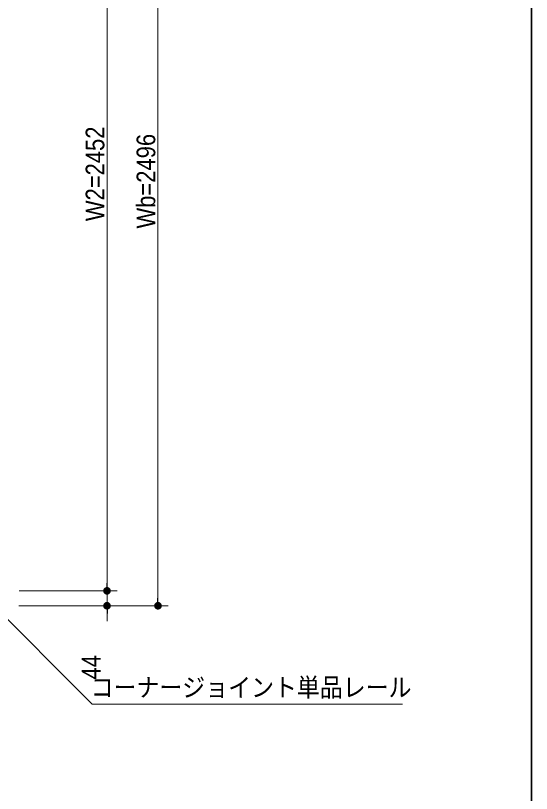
# Model space of a CAD drawing. Units: millimetres, scale not verified. Extents: x -9094 to 9094, y -4567 to 4567.
# Drawn here: x 1799 to 3319, y -267 to 2026 of the extents above; entities that cross this region are included whole.
import ezdxf
from ezdxf.enums import TextEntityAlignment as Align

# ---------------------------------------------------------------- set-up
doc = ezdxf.new("R2010")
doc.units = ezdxf.units.MM
doc.header["$LTSCALE"] = 30
doc.header["$PDMODE"] = 32
doc.header["$PDSIZE"] = 15
for name, color, linetype, lineweight in [('0-1_1図面枠', 7, 'Continuous', 20), ('0-2_2寸法-1', 7, 'Continuous', 15), ('0-3_0', 7, 'Continuous', 25), ('0-5_2寸法-3', 7, 'Continuous', 15)]:
    doc.layers.add(name, color=color, linetype=linetype, lineweight=lineweight)
doc.layers.add('0-4_Defpoints', color=7, linetype='Continuous')
doc.styles.add('ＭＳ Ｐゴシック', font='')
doc.styles.get('ＭＳ Ｐゴシック').set_extended_font_data('MS PGothic')

# ---------------------------------------------------------------- blocks, each defined once
blk = doc.blocks.new('グループ-78')
at = {"layer": '0-1_1図面枠', "lineweight": 35}
blk.add_lwpolyline([(-180000, 124650), (180000, 124650), (180000, -124650), (-180000, -124650)], close=True, dxfattribs=at)
blk = doc.blocks.new('図面枠')
at = {"layer": '0-1_1図面枠'}
blk.add_blockref('グループ-78', (0, 0), dxfattribs=at)
blk = doc.blocks.new('_Dot')
at = {"layer": '0-3_0'}
blk.add_line((-15, 0), (-30, 0), dxfattribs=at)
for points in [[(0, 0), (-15, 0), (-14.88, 1.88)], [(0, 0), (-14.88, -1.88), (-15, 0)], [(0, 0), (-14.88, 1.88), (-14.53, 3.73)], [(0, 0), (-14.53, -3.73), (-14.88, -1.88)], [(0, 0), (-14.53, 3.73), (-13.95, 5.52)], [(0, 0), (-13.95, -5.52), (-14.53, -3.73)], [(0, 0), (-13.95, 5.52), (-13.14, 7.23)], [(0, 0), (-13.14, -7.23), (-13.95, -5.52)], [(0, 0), (-13.14, 7.23), (-12.14, 8.82)], [(0, 0), (-12.14, -8.82), (-13.14, -7.23)], [(0, 0), (-12.14, 8.82), (-10.93, 10.27)], [(0, 0), (-10.93, -10.27), (-12.14, -8.82)], [(0, 0), (-10.93, 10.27), (-9.56, 11.56)], [(0, 0), (-9.56, -11.56), (-10.93, -10.27)], [(0, 0), (-9.56, 11.56), (-8.04, 12.66)], [(0, 0), (-8.04, -12.66), (-9.56, -11.56)], [(0, 0), (-8.04, 12.66), (-6.39, 13.57)], [(0, 0), (-6.39, -13.57), (-8.04, -12.66)], [(0, 0), (-6.39, 13.57), (-4.64, 14.27)], [(0, 0), (-4.64, -14.27), (-6.39, -13.57)], [(0, 0), (-4.64, 14.27), (-2.81, 14.73)], [(0, 0), (-2.81, -14.73), (-4.64, -14.27)], [(0, 0), (-2.81, 14.73), (-0.94, 14.97)], [(0, 0), (-0.94, -14.97), (-2.81, -14.73)], [(0, 0), (-0.94, 14.97), (0.94, 14.97)], [(0, 0), (0.94, -14.97), (-0.94, -14.97)], [(0, 0), (0.94, 14.97), (2.81, 14.73)], [(0, 0), (2.81, 14.73), (4.64, 14.27)], [(0, 0), (4.64, 14.27), (6.39, 13.57)], [(0, 0), (6.39, 13.57), (8.04, 12.66)], [(0, 0), (8.04, 12.66), (9.56, 11.56)], [(0, 0), (9.56, 11.56), (10.93, 10.27)], [(0, 0), (10.93, 10.27), (12.14, 8.82)], [(0, 0), (12.14, 8.82), (13.14, 7.23)], [(0, 0), (13.14, 7.23), (13.95, 5.52)], [(0, 0), (13.95, 5.52), (14.53, 3.73)], [(0, 0), (14.53, 3.73), (14.88, 1.88)], [(0, 0), (14.88, 1.88), (15, 0)], [(0, 0), (2.81, -14.73), (0.94, -14.97)], [(0, 0), (4.64, -14.27), (2.81, -14.73)], [(0, 0), (6.39, -13.57), (4.64, -14.27)], [(0, 0), (8.04, -12.66), (6.39, -13.57)], [(0, 0), (9.56, -11.56), (8.04, -12.66)], [(0, 0), (10.93, -10.27), (9.56, -11.56)], [(0, 0), (12.14, -8.82), (10.93, -10.27)], [(0, 0), (13.14, -7.23), (12.14, -8.82)], [(0, 0), (13.95, -5.52), (13.14, -7.23)], [(0, 0), (14.53, -3.73), (13.95, -5.52)], [(0, 0), (14.88, -1.88), (14.53, -3.73)], [(0, 0), (15, 0), (14.88, -1.88)]]:
    blk.add_solid(points, dxfattribs=at)

msp = doc.modelspace()

# ---------------------------------------------------------------- linework, layer by layer
at = {"layer": '0-2_2寸法-1'}
for p, q in [((2068.75, 353.01), (2068.75, 2759.99)), ((2218.75, 309.01), (2218.75, 2759.99)), ((2068.75, 353.01), (2068.75, 375.52)), ((1809.55, 330.5), (2098.75, 330.5)), ((1809.55, 330.5), (2098.75, 330.5)), ((2068.75, 330.5), (2068.75, 286.5)), ((1808.75, 286.5), (2098.75, 286.5)), ((2098.75, 286.5), (2248.75, 286.5)), ((2068.75, 263.99), (2068.75, 241.48))]:
    msp.add_line(p, q, dxfattribs=at)
at = {"layer": '0-4_Defpoints'}
msp.add_point((2068.75, 286.5), dxfattribs=at)
at = {"layer": '0-5_2寸法-3'}
msp.add_lwpolyline([(1712.75, 308.5), (2024.75, -3.5), (2938.64, -3.5)], dxfattribs=at)

# ---------------------------------------------------------------- block references
at = {"layer": '0-1_1図面枠', "xscale": 0.03333333, "yscale": 0.03333333}
msp.add_blockref('図面枠', (-2681.25, 0), dxfattribs=at)
at = {"layer": '0-2_2寸法-1', "xscale": 0.7503418, "yscale": 0.7503418}
for p, rotation in [((2068.75, 330.5), 270), ((2068.75, 330.5), 270), ((2218.75, 286.5), 270), ((2068.75, 286.5), 90)]:
    msp.add_blockref('_Dot', p, dxfattribs=dict(at, rotation=rotation))

# ---------------------------------------------------------------- texts
at = {"layer": '0-2_2寸法-1', "style": 'ＭＳ Ｐゴシック', "width": 0.9}
for s, p in [('W2=2452', (2077.33, 1420.06)), ('Wb=2496', (2227.33, 1398.37)), ('44', (2066.03, 69.13))]:
    msp.add_text(s, height=54.99, rotation=90, dxfattribs=at).set_placement(p, align=Align.BOTTOM_LEFT)
at = {"layer": '0-5_2寸法-3', "style": 'ＭＳ Ｐゴシック', "width": 0.9}
msp.add_text('コーナージョイント単品レール', height=54.99, dxfattribs=at).set_placement((2020.44, 1.95), align=Align.BOTTOM_LEFT)

doc.saveas('drawing.dxf')
